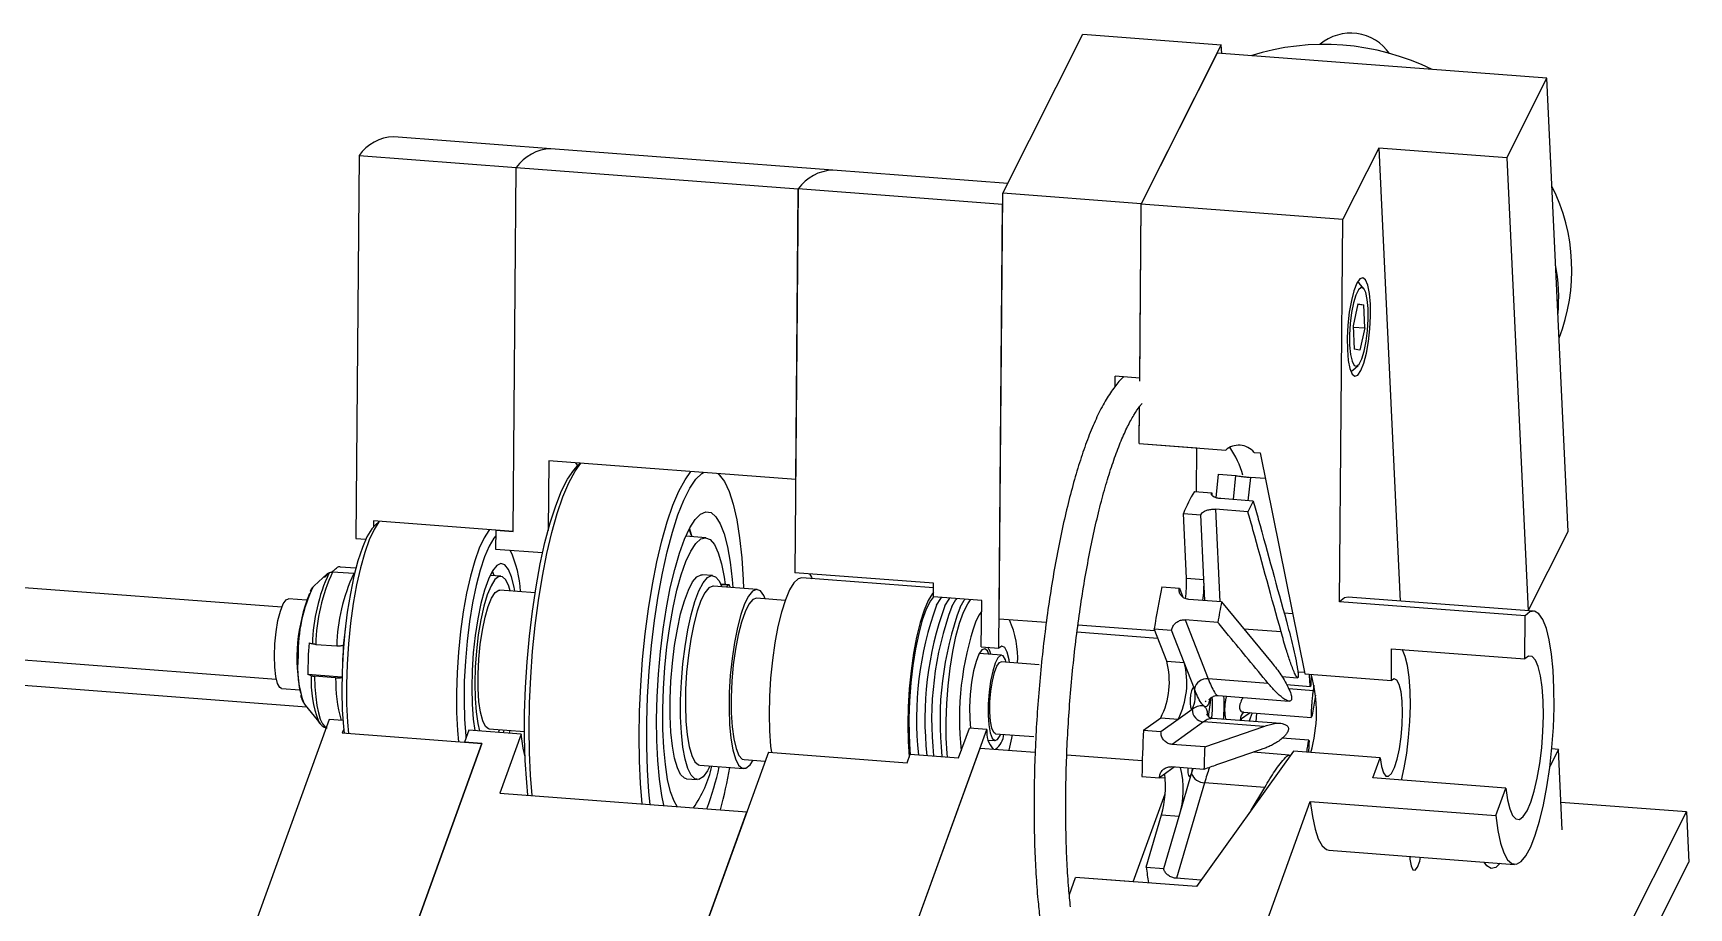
# Model space of a CAD drawing. Header units: inches. Extents: x 0.7 to 15.2, y 1.4 to 8.9.
# Drawn here: x 7.95 to 15.2, y 4.91 to 8.74 of the extents above; entities that cross this region are included whole.
import ezdxf

# ---------------------------------------------------------------- set-up
doc = ezdxf.new("R2010")
doc.units = ezdxf.units.IN
doc.header["$MEASUREMENT"] = 0

msp = doc.modelspace()

# ---------------------------------------------------------------- linework, layer by layer
at = {"color": 7, "linetype": 'Continuous', "lineweight": 25}
for p, q in [((12.1934, 8.0402), (12.5438, 8.7364)), ((12.5438, 8.7364), (13.1509, 8.6902)), ((13.1509, 8.6902), (12.8006, 7.9941)), ((13.1325, 8.6537), (12.8006, 7.9941)), ((14.5767, 8.544), (13.1325, 8.6537)), ((13.1527, 8.6522), (13.1509, 8.6902)), ((14.4015, 8.1958), (14.5767, 8.544)), ((14.6705, 6.558), (14.5767, 8.544)), ((10.2139, 8.2353), (9.5255, 8.2876)), ((9.3738, 8.2051), (9.3592, 6.528)), ((9.3738, 8.2051), (10.0623, 8.1528)), ((11.4492, 8.1414), (10.2139, 8.2353)), ((13.8407, 8.2384), (13.6839, 7.9269)), ((13.8407, 8.2384), (13.9343, 6.2539)), ((14.4015, 8.1958), (13.8407, 8.2384)), ((10.0484, 6.5589), (10.0623, 8.1528)), ((10.0623, 8.1528), (11.2976, 8.0589)), ((12.2151, 8.0832), (11.4492, 8.1414)), ((14.4015, 8.1958), (14.4952, 6.2113)), ((11.2976, 8.0589), (11.2829, 6.3781)), ((11.2865, 6.7865), (11.2976, 8.0589)), ((12.193, 7.9909), (11.2976, 8.0589)), ((12.1761, 6.0477), (12.193, 7.9909)), ((12.1772, 6.175), (12.1934, 8.0402)), ((12.8006, 7.9941), (12.1934, 8.0402)), ((12.7938, 7.2168), (12.8006, 7.9941)), ((12.7939, 7.2301), (12.8006, 7.9941)), ((12.8006, 7.9941), (13.6839, 7.9269)), ((13.6693, 6.2508), (13.6839, 7.9269)), ((13.7556, 7.6464), (13.7482, 7.652)), ((13.7756, 7.6219), (13.7556, 7.6464)), ((13.749, 7.5565), (13.728, 7.459)), ((13.7484, 7.554), (13.7748, 7.552)), ((13.749, 7.5565), (13.7748, 7.552)), ((13.7796, 7.45), (13.7748, 7.552)), ((13.728, 7.459), (13.7328, 7.357)), ((13.7282, 7.4539), (13.7796, 7.45)), ((13.7796, 7.45), (13.7586, 7.3525)), ((13.7586, 7.3525), (13.7328, 7.357)), ((13.7266, 7.2645), (13.75, 7.2858)), ((12.6855, 7.1939), (12.6859, 7.2384)), ((12.7939, 7.2301), (12.6859, 7.2384)), ((12.7914, 6.9435), (12.7928, 7.1055)), ((12.7914, 6.9435), (12.7927, 7.0966)), ((12.7914, 6.9435), (13.0434, 6.9243)), ((12.7914, 6.9435), (13.1707, 6.9146)), ((13.0418, 6.7325), (13.0434, 6.9243)), ((13.2955, 6.9052), (13.3205, 6.9032)), ((13.3205, 6.9032), (13.5171, 5.9344)), ((10.2042, 6.8687), (10.2015, 6.5632)), ((11.2865, 6.7865), (10.2042, 6.8687)), ((10.3443, 6.8581), (10.3306, 6.8457)), ((10.9595, 6.7979), (10.9478, 6.8122)), ((13.128, 6.7063), (13.1388, 6.8091)), ((13.1388, 6.8091), (13.2153, 6.8033)), ((13.2042, 6.6981), (13.2153, 6.8033)), ((13.3434, 6.7907), (13.2783, 6.7956)), ((13.033, 6.7332), (13.1095, 6.7273)), ((13.1095, 6.7273), (13.1099, 6.7177)), ((13.2912, 6.6914), (13.1483, 6.7023)), ((9.4365, 6.6054), (9.4362, 6.579)), ((10.0484, 6.5589), (9.4365, 6.6054)), ((9.4623, 6.6035), (9.4437, 6.5866)), ((12.9849, 6.6376), (13.0614, 6.6318)), ((12.9983, 6.3544), (12.9849, 6.6376)), ((13.0748, 6.3486), (13.0614, 6.6318)), ((13.2679, 6.645), (13.125, 6.6559)), ((9.9719, 6.5647), (9.9712, 6.4815)), ((9.9719, 6.5647), (10.0484, 6.5589)), ((10.8922, 6.5313), (10.8049, 6.5379)), ((10.8306, 6.536), (10.8192, 6.568)), ((14.4959, 6.2112), (14.6705, 6.558)), ((9.3592, 6.528), (9.403, 6.5247)), ((9.9712, 6.4815), (10.1776, 6.4659)), ((9.291, 6.4042), (9.3599, 6.3989)), ((9.9617, 6.375), (9.9572, 6.3838)), ((9.0344, 6.2263), (7.3309, 6.3558)), ((9.1764, 6.3205), (9.1725, 6.3164)), ((9.2343, 6.373), (9.1764, 6.3205)), ((9.3499, 6.374), (9.2577, 6.381)), ((9.9947, 6.3625), (9.9477, 6.3661)), ((10.9221, 6.3655), (10.8762, 6.369)), ((11.1174, 6.305), (10.9261, 6.3195)), ((10.9935, 6.3245), (10.9587, 6.3271)), ((10.9827, 6.3152), (10.9906, 6.3232)), ((11.0563, 6.3474), (11.0578, 6.3095)), ((11.8901, 6.332), (11.2829, 6.3781)), ((11.8899, 6.3112), (11.3135, 6.355)), ((11.8896, 6.2719), (11.8901, 6.332)), ((12.8907, 6.3161), (12.9672, 6.3103)), ((12.9983, 6.3544), (13.0748, 6.3486)), ((9.1431, 6.2576), (9.064, 6.2636)), ((10.1444, 6.29), (9.9901, 6.3018)), ((11.2402, 6.2561), (11.1144, 6.2657)), ((12.1013, 6.2558), (11.8896, 6.2719)), ((12.0996, 6.0535), (12.1013, 6.2558)), ((12.9672, 6.3103), (12.9823, 6.2713)), ((13.1521, 6.25), (13.0092, 6.2608)), ((13.1521, 6.25), (13.3731, 5.9822)), ((14.4817, 6.1891), (13.6693, 6.2508)), ((14.5192, 6.2095), (13.7068, 6.2712)), ((12.3842, 6.1593), (12.1772, 6.175)), ((13.1356, 6.1605), (12.9927, 6.1714)), ((12.9927, 6.1714), (13.093, 5.9128)), ((14.4801, 6), (14.4817, 6.1891)), ((12.8731, 6.0901), (12.5186, 6.1171)), ((12.8603, 6.1231), (12.5229, 6.1487)), ((12.8568, 6.1321), (12.9333, 6.1263)), ((12.9117, 5.9905), (12.8568, 6.1321)), ((12.9882, 5.9847), (12.9333, 6.1263)), ((7.307, 6.0417), (9.0106, 5.9123)), ((9.1835, 6.064), (9.2757, 6.057)), ((9.3045, 6.0592), (9.3052, 6.0596)), ((12.1884, 6.0168), (12.0906, 6.0242)), ((12.0996, 6.0535), (12.1761, 6.0477)), ((13.896, 5.9056), (13.8972, 6.0443)), ((13.8972, 6.0443), (14.4801, 6)), ((12.3535, 5.9741), (12.1861, 5.9869)), ((12.9117, 5.9905), (12.9882, 5.9847)), ((13.0329, 5.8694), (12.9882, 5.9847)), ((9.1435, 5.7894), (7.5494, 5.9105)), ((9.2985, 5.9204), (9.1497, 5.9317)), ((9.2709, 5.9175), (9.1787, 5.9245)), ((13.3566, 5.8928), (13.093, 5.9128)), ((13.4165, 5.9232), (13.485, 5.918)), ((13.4363, 5.8877), (13.5417, 5.8797)), ((13.4864, 5.9439), (13.5157, 5.9417)), ((13.5171, 5.9344), (13.896, 5.9056)), ((13.5544, 5.8606), (13.5584, 5.886)), ((9.0341, 5.871), (9.1133, 5.865)), ((9.1308, 5.8068), (9.1367, 5.7977)), ((13.112, 5.8183), (13.111, 5.834)), ((13.1369, 5.8395), (13.4479, 5.8158)), ((13.5637, 5.8419), (13.5511, 5.7623)), ((9.2429, 5.735), (8.8462, 4.6419)), ((9.1367, 5.7977), (9.2026, 5.7167)), ((9.3028, 5.7304), (9.2429, 5.735)), ((12.8102, 5.6878), (12.8856, 5.742)), ((12.8856, 5.742), (12.9621, 5.7362)), ((12.8867, 5.682), (12.9621, 5.7362)), ((12.9621, 5.7362), (13.0235, 5.7803)), ((13.0953, 5.7541), (13.0957, 5.7585)), ((13.0957, 5.7585), (13.0957, 5.7585)), ((13.4113, 5.717), (13.1126, 5.7397)), ((13.2344, 5.7343), (13.2315, 5.7307)), ((13.2481, 5.767), (13.5468, 5.7443)), ((13.3035, 5.7252), (13.3063, 5.7626)), ((13.5511, 5.7623), (13.5482, 5.7476)), ((9.3062, 5.6929), (9.3001, 5.676)), ((9.3001, 5.676), (9.912, 5.6295)), ((9.8548, 5.6885), (9.8355, 5.6354)), ((10.0843, 5.671), (9.8548, 5.6885)), ((9.9438, 5.6933), (10.0982, 5.6816)), ((9.9842, 5.6786), (9.9893, 5.6898)), ((10.0843, 5.671), (9.9905, 5.4127)), ((10.0055, 5.677), (10.0092, 5.6883)), ((10.034, 5.6864), (10.0311, 5.6751)), ((11.6734, 4.4499), (12.1237, 5.6907)), ((12.0003, 5.5673), (12.0472, 5.6965)), ((12.1237, 5.6907), (12.0472, 5.6965)), ((12.1622, 5.6728), (12.3297, 5.6601)), ((12.182, 5.6643), (12.1851, 5.6711)), ((12.8102, 5.6878), (12.8867, 5.682)), ((13.0732, 5.7244), (12.9354, 5.6255)), ((13.3368, 5.7044), (13.0732, 5.7244)), ((13.0783, 5.6147), (13.3368, 5.7044)), ((9.5346, 4.5896), (9.912, 5.6295)), ((9.912, 5.6295), (9.5427, 4.6118)), ((9.912, 5.6295), (9.8355, 5.6354)), ((11.1675, 5.5912), (10.778, 4.518)), ((11.1675, 5.5912), (11.7746, 5.5451)), ((11.6734, 4.4499), (12.0942, 5.6094)), ((12.0942, 5.6094), (12.3355, 5.5911)), ((12.1312, 5.645), (12.16, 5.6429)), ((13.0783, 5.6147), (12.9354, 5.6255)), ((13.4675, 5.5961), (13.0417, 5.0029)), ((13.4477, 5.5793), (13.2907, 5.5912)), ((13.5348, 5.6437), (13.4173, 5.6526)), ((13.8464, 5.5673), (13.4675, 5.5961)), ((14.6283, 5.6039), (14.5905, 5.5289)), ((14.6283, 5.6039), (14.5989, 5.6062)), ((14.6449, 5.2509), (14.6283, 5.6039)), ((10.8665, 5.5344), (11.0577, 5.5198)), ((11.0607, 5.5591), (11.1533, 5.552)), ((11.7746, 5.5451), (11.7885, 5.5834)), ((11.7885, 5.5834), (12.0003, 5.5673)), ((12.4742, 5.5806), (12.8047, 5.5554)), ((12.9447, 5.5263), (12.88, 5.4798)), ((13.0751, 5.5164), (12.9321, 5.5272)), ((13.8142, 5.4787), (13.8464, 5.5673)), ((10.8083, 5.4753), (10.8542, 5.4718)), ((12.8035, 5.4856), (12.88, 5.4798)), ((12.8812, 5.4807), (12.9051, 5.4789)), ((13.0779, 5.4577), (12.9552, 5.0391)), ((12.9659, 5.3117), (13.0206, 5.4984)), ((13.3415, 5.4377), (13.0779, 5.4577)), ((14.3971, 5.4344), (13.8142, 5.4787)), ((9.9905, 5.4127), (11.0728, 5.3304)), ((12.7646, 5.024), (12.9045, 5.4096)), ((13.1558, 4.3145), (13.5409, 5.3754)), ((13.2825, 5.3384), (13.3415, 5.4377)), ((13.5409, 5.3754), (14.3533, 5.3137)), ((14.3533, 5.3137), (14.3971, 5.4344)), ((15.1891, 5.33), (14.6392, 5.3718)), ((10.778, 4.518), (11.0728, 5.3304)), ((12.8222, 5.0883), (12.8894, 5.3175)), ((12.8894, 5.3175), (12.9659, 5.3117)), ((12.8987, 5.0825), (12.9659, 5.3117)), ((13.3199, 1.6161), (15.1891, 5.33)), ((15.1891, 5.33), (15.1995, 5.1094)), ((13.6225, 5.162), (14.4349, 5.1002)), ((12.8222, 5.0883), (12.8987, 5.0825)), ((13.3304, 1.3955), (15.1995, 5.1094)), ((12.4853, 4.9679), (12.5126, 5.0431)), ((12.7646, 5.024), (12.5126, 5.0431)), ((13.0417, 5.0029), (12.5126, 5.0431)), ((13.0618, 5.031), (12.9552, 5.0391))]:
    msp.add_line(p, q, dxfattribs=at)
at = {"color": 8, "linetype": 'Continuous', "lineweight": 25}
for p, q in [((13.2783, 6.7956), (13.2676, 6.6932)), ((13.125, 6.6559), (13.1441, 6.2506)), ((10.9906, 6.3232), (10.9594, 6.3255)), ((13.0792, 6.2555), (13.0748, 6.3486)), ((13.4635, 6.1985), (13.4263, 6.2013)), ((13.413, 6.1185), (13.2504, 6.1309)), ((13.5544, 5.8606), (13.4468, 5.8688)), ((13.277, 5.7648), (13.2344, 5.7343)), ((13.0206, 5.4984), (13.0273, 5.52))]:
    msp.add_line(p, q, dxfattribs=at)
at = {"color": 7, "linetype": 'Continuous', "lineweight": 25, "flags": 128}
for points in [[(13.7628, 7.2634), (13.7756, 7.2959), (13.7869, 7.3392), (13.7959, 7.3904), (13.8021, 7.446), (13.805, 7.5021), (13.8044, 7.555), (13.8003, 7.6011), (13.7931, 7.6371), (13.7832, 7.6607), (13.7713, 7.6703), (13.7582, 7.6651), (13.7448, 7.6456), (13.732, 7.6131), (13.7207, 7.5698), (13.7116, 7.5186), (13.7055, 7.463), (13.7026, 7.4069), (13.7032, 7.354), (13.7073, 7.3079), (13.7145, 7.2719), (13.7244, 7.2483), (13.7363, 7.2387), (13.7494, 7.2439), (13.7628, 7.2634)], [(13.7943, 7.5349), (13.7906, 7.5747), (13.7839, 7.6048), (13.7748, 7.6227), (13.764, 7.627), (13.7524, 7.6173), (13.7409, 7.5944), (13.7304, 7.5602), (13.7218, 7.5174), (13.7158, 7.4695), (13.7129, 7.4204), (13.7133, 7.3741), (13.717, 7.3343), (13.7236, 7.3042), (13.7327, 7.2863), (13.7435, 7.282), (13.7552, 7.2917), (13.7667, 7.3146), (13.7772, 7.3488), (13.7857, 7.3916), (13.7917, 7.4395), (13.7947, 7.4886), (13.7943, 7.5349)], [(13.7185, 7.2601), (13.7232, 7.2619), (13.7266, 7.2645)], [(10.1133, 5.4034), (10.1078, 5.4587), (10.1014, 5.5547), (10.0984, 5.6573), (10.0987, 5.7648), (10.1024, 5.8756), (10.1094, 5.9879), (10.1195, 6.0999), (10.1327, 6.21), (10.1487, 6.3162), (10.1672, 6.417), (10.188, 6.5108), (10.2108, 6.5961), (10.2351, 6.6715), (10.2607, 6.7359), (10.287, 6.7883), (10.3137, 6.8277), (10.3306, 6.8457)], [(10.132, 5.4019), (10.1245, 5.4904), (10.1198, 5.5909), (10.1184, 5.6972), (10.1203, 5.8076), (10.1254, 5.9205), (10.1339, 6.0341), (10.1454, 6.1467), (10.1598, 6.2566), (10.1769, 6.3622), (10.1965, 6.4618), (10.2182, 6.5539), (10.2417, 6.6372), (10.2667, 6.7104), (10.2928, 6.7723), (10.3195, 6.8221), (10.3457, 6.858)], [(10.3311, 6.8461), (10.3298, 6.8484), (10.323, 6.8597)], [(10.6139, 5.3653), (10.6064, 5.4538), (10.6017, 5.5543), (10.6003, 5.6606), (10.6021, 5.771), (10.6073, 5.8838), (10.6157, 5.9974), (10.6272, 6.1101), (10.6417, 6.22), (10.6588, 6.3256), (10.6784, 6.4252), (10.7001, 6.5173), (10.7236, 6.6006), (10.7486, 6.6738), (10.7746, 6.7357), (10.8014, 6.7855), (10.8276, 6.8213)], [(10.6487, 5.3627), (10.6432, 5.418), (10.6369, 5.514), (10.6338, 5.6166), (10.6342, 5.7241), (10.6378, 5.8349), (10.6448, 5.9472), (10.6549, 6.0593), (10.6681, 6.1693), (10.6841, 6.2755), (10.7026, 6.3764), (10.7235, 6.4701), (10.7462, 6.5554), (10.7706, 6.6309), (10.7961, 6.6953), (10.8224, 6.7476), (10.8492, 6.787), (10.8758, 6.813), (10.8823, 6.8172)], [(10.9453, 6.8124), (10.9515, 6.8068), (10.9739, 6.7768), (10.9943, 6.7335), (11.0124, 6.6776), (11.0278, 6.6098), (11.0404, 6.5314), (11.05, 6.4434), (11.0563, 6.3474)], [(9.4632, 6.6034), (9.4604, 6.6001), (9.439, 6.5675), (9.418, 6.5225), (9.398, 6.4661), (9.3794, 6.3997), (9.3626, 6.3247), (9.3481, 6.2429), (9.3362, 6.1563), (9.3271, 6.0669), (9.3211, 5.9768), (9.3183, 5.888), (9.3188, 5.8027), (9.3226, 5.7229), (9.3269, 5.674)], [(10.7081, 5.359), (10.6995, 5.4018), (10.689, 5.4738), (10.6817, 5.5547), (10.6775, 5.643), (10.6766, 5.7368), (10.6791, 5.8344), (10.6848, 5.9339), (10.6936, 6.0333), (10.7054, 6.1307), (10.72, 6.2243), (10.737, 6.3121), (10.7562, 6.3925), (10.7771, 6.4639), (10.7994, 6.5249), (10.8226, 6.5744), (10.8463, 6.6113), (10.8699, 6.635), (10.8932, 6.645), (10.9155, 6.641), (10.9364, 6.6233), (10.9557, 6.5921), (10.9728, 6.548), (10.9874, 6.4918), (10.9993, 6.4248), (11.0082, 6.3481), (11.0111, 6.313)], [(9.4437, 6.5866), (9.4289, 6.5699), (9.4081, 6.5351), (9.3878, 6.4881), (9.3686, 6.43), (9.3509, 6.3623), (9.3352, 6.2866), (9.3219, 6.2048), (9.3113, 6.1189), (9.3037, 6.0309), (9.2992, 5.9432), (9.2979, 5.8578), (9.3, 5.7769), (9.3053, 5.7023), (9.3082, 5.6754)], [(9.9451, 6.5668), (9.9423, 6.5635), (9.9209, 6.5309), (9.8999, 6.4859), (9.8799, 6.4295), (9.8613, 6.3631), (9.8445, 6.2881), (9.83, 6.2063), (9.8181, 6.1197), (9.809, 6.0303), (9.803, 5.9401), (9.8002, 5.8514), (9.8007, 5.7661), (9.8045, 5.6863), (9.8087, 5.6374)], [(9.9717, 6.5383), (9.9644, 6.5292), (9.9435, 6.4944), (9.9232, 6.4474), (9.904, 6.3894), (9.8863, 6.3216), (9.8707, 6.2459), (9.8574, 6.1641), (9.8467, 6.0782), (9.8391, 5.9903), (9.8346, 5.9025), (9.8334, 5.8171), (9.8354, 5.7362), (9.8407, 5.6617), (9.8416, 5.6523)], [(10.7671, 5.3537), (10.754, 5.3767), (10.7384, 5.4187), (10.7254, 5.4726), (10.7153, 5.5373), (10.7082, 5.6112), (10.7044, 5.6926), (10.7038, 5.7796), (10.7067, 5.8701), (10.7128, 5.962), (10.7221, 6.0532), (10.7342, 6.1416), (10.749, 6.2249), (10.7661, 6.3014), (10.7851, 6.3692), (10.8055, 6.4268), (10.8269, 6.4727), (10.8488, 6.5059), (10.8705, 6.5256), (10.8918, 6.5313), (10.912, 6.523), (10.9306, 6.5008), (10.9473, 6.4653), (10.9616, 6.4172), (10.9732, 6.3577), (10.9777, 6.3257)], [(10.8204, 6.5702), (10.824, 6.5593), (10.8308, 6.536)], [(10.0554, 6.2968), (10.0524, 6.3143), (10.0414, 6.3597), (10.0279, 6.3927), (10.0123, 6.4122), (9.9951, 6.4177), (9.977, 6.4088), (9.9586, 6.3859), (9.9404, 6.3498), (9.9231, 6.3017), (9.9074, 6.2433), (9.8936, 6.1765), (9.8824, 6.1035), (9.874, 6.027), (9.8688, 5.9495), (9.8669, 5.8736), (9.8685, 5.8019), (9.8734, 5.7369), (9.8804, 5.6865)], [(9.9652, 6.3647), (9.9649, 6.3655), (9.9579, 6.3849)], [(10.0355, 6.2983), (10.0296, 6.3183), (10.0166, 6.3461), (10.0018, 6.3605), (9.9856, 6.361), (9.9687, 6.3475), (9.9517, 6.3206), (9.9353, 6.2812), (9.9201, 6.231), (9.9068, 6.1717), (9.8957, 6.1058), (9.8874, 6.0357), (9.8821, 5.9642), (9.8801, 5.8939), (9.8814, 5.8276), (9.8861, 5.7679), (9.8938, 5.7169), (9.9017, 5.6849)], [(10.8083, 5.4753), (10.7986, 5.4782), (10.7822, 5.4942), (10.7678, 5.5235), (10.7556, 5.5651), (10.7461, 5.6179), (10.7396, 5.6801), (10.7364, 5.7498), (10.7364, 5.8249), (10.7396, 5.903), (10.7461, 5.9817), (10.7556, 6.0586), (10.7678, 6.1312), (10.7823, 6.1973), (10.7986, 6.2549), (10.8163, 6.3021), (10.8348, 6.3375), (10.8536, 6.36), (10.872, 6.3689), (10.8762, 6.369)], [(10.9106, 5.531), (10.8994, 5.5095), (10.8807, 5.4843), (10.8622, 5.4726), (10.8445, 5.4748), (10.8281, 5.4907), (10.8137, 5.52), (10.8015, 5.5616), (10.792, 5.6144), (10.7855, 5.6766), (10.7822, 5.7463), (10.7822, 5.8214), (10.7855, 5.8995), (10.792, 5.9782), (10.8015, 6.0551), (10.8137, 6.1277), (10.8282, 6.1938), (10.8445, 6.2514), (10.8622, 6.2986), (10.8807, 6.334), (10.8995, 6.3565), (10.9179, 6.3654), (10.9353, 6.3604), (10.9513, 6.3417), (10.9629, 6.3167)], [(10.9261, 6.3195), (10.9239, 6.3195), (10.9065, 6.3118), (10.8887, 6.2902), (10.8712, 6.2555), (10.8547, 6.2088), (10.8396, 6.152), (10.8266, 6.0871), (10.8161, 6.0164), (10.8084, 5.9424), (10.804, 5.8679), (10.8029, 5.7955), (10.8052, 5.7278), (10.8108, 5.6674), (10.8194, 5.6163), (10.8309, 5.5765), (10.8447, 5.5493), (10.8604, 5.5358), (10.8665, 5.5344)], [(10.9993, 6.3139), (10.9988, 6.3159), (10.9979, 6.3189), (10.9969, 6.3213), (10.9958, 6.3231), (10.9946, 6.3241), (10.9933, 6.3245), (10.992, 6.3242), (10.9906, 6.3232)], [(11.3135, 6.355), (11.2975, 6.3509), (11.2786, 6.3334), (11.2597, 6.3025), (11.2414, 6.2594), (11.2242, 6.2053), (11.2087, 6.1419), (11.1953, 6.0711), (11.1844, 5.9949), (11.1764, 5.9159), (11.1716, 5.8363), (11.1699, 5.7585), (11.1716, 5.685), (11.1766, 5.618), (11.1799, 5.5903)], [(11.3472, 6.3732), (11.3552, 6.3586), (11.3584, 6.3516)], [(9.0341, 5.871), (9.0264, 5.8748), (9.0162, 5.8924), (9.0085, 5.923), (9.0037, 5.9642), (9.0024, 6.0132), (9.0045, 6.0661), (9.0099, 6.1191), (9.0182, 6.1682), (9.0288, 6.2099), (9.0409, 6.241)], [(9.0409, 6.241), (9.0536, 6.2592), (9.064, 6.2636)], [(9.9438, 5.6933), (9.9411, 5.6938), (9.9271, 5.7046), (9.9151, 5.7292), (9.9054, 5.7663), (9.8987, 5.8142), (9.8951, 5.8707), (9.8949, 5.9331), (9.898, 5.9985), (9.9044, 6.0639), (9.9137, 6.1262), (9.9255, 6.1825), (9.9392, 6.2301), (9.9542, 6.2668)], [(9.9542, 6.2668), (9.9699, 6.291), (9.9853, 6.3014), (9.9901, 6.3018)], [(11.153, 6.2628), (11.1463, 6.2781), (11.1315, 6.2985), (11.1151, 6.305), (11.0977, 6.2973), (11.08, 6.2757), (11.0625, 6.2409), (11.0459, 6.1943), (11.0308, 6.1375), (11.0178, 6.0726), (11.0073, 6.0018), (10.9997, 5.9279), (10.9952, 5.8533), (10.9942, 5.7809), (10.9964, 5.7133), (11.002, 5.6528), (11.0107, 5.6018), (11.0221, 5.5619), (11.0359, 5.5348), (11.0516, 5.5212), (11.0686, 5.5219), (11.0862, 5.5366), (11.0993, 5.5561)], [(11.1144, 6.2657), (11.0982, 6.26), (11.0812, 6.2402), (11.0645, 6.2069), (11.0487, 6.1615), (11.0345, 6.106), (11.0224, 6.0425), (11.013, 5.9737), (11.0067, 5.9024), (11.0037, 5.8315), (11.0041, 5.7639), (11.0079, 5.7024), (11.015, 5.6495), (11.0251, 5.6074), (11.0377, 5.5777), (11.0524, 5.5617), (11.0607, 5.5591)], [(11.8897, 6.2921), (11.8857, 6.2872), (11.8668, 6.2564), (11.8485, 6.2133), (11.8313, 6.1592), (11.8158, 6.0958), (11.8024, 6.0249), (11.7916, 5.9488), (11.7836, 5.8697), (11.7787, 5.7901), (11.7771, 5.7124), (11.7788, 5.6389), (11.7837, 5.5718), (11.7839, 5.5705)], [(11.8896, 6.2719), (11.8769, 6.2545), (11.8586, 6.2181), (11.8411, 6.1699), (11.8251, 6.1115), (11.8111, 6.0448), (11.7994, 5.9718), (11.7906, 5.895), (11.7848, 5.8167), (11.7822, 5.7396), (11.783, 5.6662), (11.7871, 5.5986), (11.7885, 5.5834)], [(11.9035, 6.2352), (11.922, 6.2652), (11.9254, 6.2692)], [(11.9402, 6.2324), (11.9587, 6.2624), (11.9621, 6.2664)], [(11.9697, 6.2301), (11.9883, 6.2602), (11.9916, 6.2642)], [(12.0065, 6.2273), (12.025, 6.2574), (12.0284, 6.2614)], [(13.7068, 6.2712), (13.6903, 6.2678), (13.6693, 6.2508)], [(14.3533, 5.3137), (14.3622, 5.2484), (14.374, 5.1934), (14.3885, 5.1502), (14.4052, 5.12), (14.4238, 5.1034), (14.4437, 5.1009), (14.4645, 5.1126), (14.4856, 5.1381), (14.5065, 5.1769), (14.5266, 5.2279), (14.5455, 5.2898), (14.5626, 5.3611), (14.5775, 5.4399), (14.5899, 5.5241), (14.5994, 5.6117), (14.6057, 5.7004), (14.6088, 5.788), (14.6085, 5.8721), (14.6048, 5.9507), (14.5979, 6.0217), (14.5878, 6.0834), (14.575, 6.134), (14.5596, 6.1725), (14.5421, 6.1976), (14.523, 6.2089), (14.5027, 6.2061), (14.4817, 6.1891)], [(9.3137, 6.1403), (9.3092, 6.1057), (9.3045, 6.0592)], [(12.1332, 6.021), (12.1262, 6.0356), (12.1146, 6.0449), (12.1019, 6.0399), (12.0889, 6.021), (12.0765, 5.9894), (12.0656, 5.9474), (12.0568, 5.8978), (12.0508, 5.8439), (12.048, 5.7894), (12.0486, 5.7381), (12.0522, 5.6961)], [(12.1406, 6.0204), (12.1362, 6.0352), (12.1287, 6.0513)], [(12.2228, 5.9841), (12.2209, 5.9962), (12.2127, 6.0294), (12.202, 6.0498), (12.1895, 6.056), (12.1761, 6.0477)], [(13.94, 5.4692), (13.9523, 5.5228), (13.9633, 5.5871), (13.9718, 5.6557), (13.9772, 5.726), (13.9794, 5.7952), (13.9784, 5.8608), (13.9741, 5.9201), (13.9668, 5.971), (13.9566, 6.0113), (13.9441, 6.0397), (13.9434, 6.0408)], [(12.209, 5.9851), (12.2055, 5.9964), (12.1958, 6.0131), (12.1845, 6.0163), (12.1724, 6.0056), (12.1605, 5.9819), (12.1496, 5.9469), (12.1405, 5.9033), (12.1339, 5.8542), (12.1303, 5.8032), (12.1299, 5.7543), (12.1329, 5.7109), (12.1389, 5.6764), (12.1475, 5.6533), (12.1581, 5.6432), (12.1699, 5.647), (12.182, 5.6643), (12.182, 5.6643)], [(12.1622, 5.6728), (12.154, 5.6782), (12.1456, 5.697), (12.1398, 5.7276), (12.137, 5.7673), (12.1375, 5.8126), (12.1413, 5.8593), (12.148, 5.9035), (12.1571, 5.9411), (12.1676, 5.9688)], [(12.1676, 5.9688), (12.1787, 5.9842), (12.1861, 5.9869)], [(14.3971, 5.4344), (14.4044, 5.3835), (14.4145, 5.343), (14.427, 5.3145), (14.4415, 5.2991), (14.4573, 5.2974), (14.4739, 5.3095), (14.4906, 5.3348), (14.5068, 5.3725), (14.5218, 5.421), (14.5351, 5.4785), (14.5462, 5.5428), (14.5546, 5.6114), (14.5601, 5.6817), (14.5623, 5.751), (14.5613, 5.8165), (14.557, 5.8758), (14.5496, 5.9267), (14.5395, 5.967), (14.5269, 5.9954), (14.5125, 6.0106), (14.4967, 6.0122), (14.4801, 6)], [(13.8464, 5.5673), (13.8524, 5.529), (13.861, 5.5016), (13.8719, 5.487), (13.8841, 5.486), (13.897, 5.4987), (13.9097, 5.5243), (13.9215, 5.5611), (13.9314, 5.6068), (13.939, 5.6585), (13.9437, 5.7127), (13.9452, 5.7661), (13.9435, 5.8152), (13.9385, 5.8568), (13.9307, 5.8883), (13.9206, 5.9076), (13.9088, 5.9135), (13.896, 5.9056)], [(13.0329, 5.8694), (13.0289, 5.8743), (13.0243, 5.8709), (13.0198, 5.86), (13.0162, 5.8434), (13.0142, 5.8239), (13.014, 5.8049), (13.0158, 5.7898), (13.0191, 5.7811), (13.0235, 5.7803)], [(13.1093, 5.7405), (13.1121, 5.7774), (13.112, 5.8183)], [(13.2407, 5.73), (13.2388, 5.7335), (13.2344, 5.7343)], [(13.2855, 5.7642), (13.2767, 5.7404), (13.2733, 5.7275)], [(9.2026, 5.7167), (9.1971, 5.7246), (9.1954, 5.7278)], [(10.1007, 5.5711), (10.0927, 5.6097), (10.0843, 5.671)], [(12.2349, 5.6673), (12.2322, 5.6535), (12.2199, 5.5999)], [(13.0041, 5.5218), (13.004, 5.5186), (13.0049, 5.5012), (13.0075, 5.489), (13.0115, 5.4841), (13.0161, 5.4875), (13.0206, 5.4984)], [(13.0206, 5.4984), (13.0234, 5.5105), (13.0249, 5.5202)], [(13.5409, 5.3754), (13.5498, 5.3101), (13.5616, 5.2551), (13.576, 5.2119), (13.5928, 5.1817), (13.6113, 5.1651), (13.6225, 5.162)], [(13.9764, 5.1351), (13.9775, 5.1225), (13.9826, 5.0934), (13.9905, 5.077), (14.0002, 5.0753), (14.0105, 5.0885)], [(14.0105, 5.0885), (14.0202, 5.115), (14.0242, 5.1314)], [(14.3731, 5.1049), (14.3534, 5.0869), (14.3334, 5.0828), (14.3147, 5.0938), (14.3026, 5.1103)]]:
    msp.add_lwpolyline(points, dxfattribs=at)
at = {"color": 8, "linetype": 'Continuous', "lineweight": 25, "flags": 128}
for points in [[(11.9517, 5.571), (11.9503, 5.5862), (11.9462, 5.6538), (11.9454, 5.7272), (11.948, 5.8043), (11.9538, 5.8826), (11.9626, 5.9594), (11.9743, 6.0324), (11.9883, 6.0991), (12.0043, 6.1575), (12.0218, 6.2057), (12.0401, 6.2421), (12.0528, 6.2595)], [(12.1009, 6.2078), (12.0902, 6.1932), (12.0758, 6.1656)], [(9.1787, 5.9245), (9.1803, 5.8779), (9.1836, 5.8349), (9.1887, 5.7965), (9.1953, 5.7636), (9.2033, 5.7367), (9.2126, 5.7166), (9.223, 5.7036), (9.2299, 5.6992)]]:
    msp.add_lwpolyline(points, dxfattribs=at)
at = {"color": 7, "linetype": 'Continuous', "lineweight": 25}
for centre, radius, start, end in [((13.7177, 8.535), 0.2067, 34.36898, 130.3147), ((13.6018, 7.6198), 1.0722, 63.83378, 107.47606), ((9.5309, 8.0969), 0.1907, 91.63058, 145.4608), ((10.2193, 8.0446), 0.1907, 91.63058, 145.4608), ((10.2197, 8.0439), 0.1914, 91.74463, 145.34675), ((11.4551, 7.95), 0.1914, 91.74463, 145.34675), ((13.8705, 7.7034), 0.8163, 338.58885, 26.81475), ((13.825, 7.5801), 0.8041, 354.74658, 10.65701), ((12.8656, 6.7005), 0.3943, 15.35948, 35.08949), ((13.5877, 6.3941), 0.6501, 148.56734, 158.00232), ((13.8621, 6.375), 0.6527, 151.00304, 155.56662), ((9.595, 6.2727), 0.4858, 2.61917, 24.81661), ((9.9593, 6.0441), 0.7908, 155.24928, 178.38871), ((9.9885, 6.0426), 0.8053, 155.15544, 178.48255), ((9.2568, 6.3426), 0.0382, 97.18736, 158.00115), ((10.0807, 6.0356), 0.8053, 155.15544, 178.48255), ((16.3053, 5.5928), 3.4904, 168.04007, 171.11167), ((12.4426, 6.3325), 0.5561, 352.90749, 2.25674), ((12.5189, 6.3267), 0.5563, 352.71566, 2.25622), ((9.8621, 6.0031), 0.7609, 158.13852, 191.63358), ((16.5842, 5.5723), 3.4984, 168.83117, 170.32057), ((13.2598, 5.7391), 1.4442, 159.91151, 186.29718), ((13.2966, 5.7363), 1.4442, 159.91151, 186.29718), ((13.3261, 5.7341), 1.4442, 159.91151, 186.29718), ((13.3628, 5.7313), 1.4442, 159.91151, 186.29718), ((11.8187, 5.9978), 0.4403, 357.86006, 23.23327), ((13.2981, 5.7394), 1.2944, 160.77838, 186.27351), ((10.5169, 5.9545), 1.3674, 175.10727, 180.95561), ((10.7293, 5.9394), 1.4291, 175.17522, 178.2954), ((12.5724, 5.9005), 0.351, 333.15531, 14.85583), ((12.6489, 5.8947), 0.351, 333.15531, 14.85583), ((13.0879, 5.8565), 0.0565, 84.85818, 166.82646), ((12.9536, 5.7653), 0.6145, 343.46116, 15.70401), ((12.9112, 5.8371), 0.1259, 333.15531, 14.85583), ((13.0955, 5.8045), 0.0161, 133.96419, 156.61483), ((13.6824, 5.7165), 0.5883, 168.81307, 176.99404), ((12.5808, 5.7998), 0.5831, 353.72977, 3.70763), ((13.0779, 5.7786), 0.0544, 178.2427, 264.99749), ((12.2326, 5.679), 0.1095, 173.8756, 222.22768), ((12.105, 5.6796), 0.0944, 307.06657, 354.15154), ((17.2188, 5.4405), 4.4155, 176.78831, 179.41398), ((17.4987, 5.4189), 4.4247, 177.46441, 178.73788), ((10.4471, 5.6321), 0.483, 324.01645, 347.83997), ((9.7072, 5.7973), 1.2731, 339.13365, 347.78377), ((8.6246, 5.9637), 2.4139, 345.00947, 349.51379), ((12.6143, 5.4283), 0.3704, 341.65669, 15.00625), ((12.4146, 5.4447), 0.4916, 345.00346, 6.06087), ((13.0778, 5.5182), 0.0606, 199.14477, 270.05775), ((14.6854, 5.3086), 1.8762, 186.74367, 188.88388)]:
    msp.add_arc(centre, radius, start, end, dxfattribs=at)
at = {"color": 8, "linetype": 'Continuous', "lineweight": 25}
for centre, radius, start, end in [((9.7506, 6.0336), 0.6436, 153.93123, 181.74807), ((9.5654, 5.9611), 0.4611, 173.42352, 199.54892), ((9.667, 5.9042), 0.5036, 177.40826, 200.50015), ((9.9142, 5.9062), 0.6434, 178.98955, 195.7978), ((13.2846, 5.7329), 0.0502, 137.32174, 178.42161)]:
    msp.add_arc(centre, radius, start, end, dxfattribs=at)
at = {"color": 7, "linetype": 'Continuous', "lineweight": 25}
msp.add_ellipse((13.2325, 6.8479), major_axis=(-0.0573, 0.0707), ratio=0.934539, start_param=4.765301, end_param=6.354407, dxfattribs=at)
for points, knots in [([(12.7234, 7.2355), (12.7228, 7.235), (12.7083, 7.2238), (12.6831, 7.1922), (12.6461, 7.1386), (12.6106, 7.0714), (12.5767, 6.994), (12.5448, 6.9074), (12.5146, 6.8123), (12.4863, 6.7092), (12.4599, 6.5989), (12.4355, 6.4821), (12.4133, 6.3598), (12.3935, 6.2328), (12.3761, 6.1023), (12.3614, 5.9692), (12.3493, 5.8346), (12.3401, 5.6997), (12.3338, 5.5656), (12.3305, 5.4333), (12.3301, 5.304), (12.3327, 5.1787), (12.3384, 5.0586), (12.3459, 4.9539), (12.3529, 4.8928), (12.3558, 4.8669)], [0, 0, 0, 0, 0.001923, 0.045717, 0.093672, 0.142182, 0.189808, 0.236702, 0.283103, 0.329176, 0.375029, 0.420731, 0.466327, 0.511849, 0.557321, 0.60276, 0.64818, 0.693593, 0.739009, 0.784437, 0.82989, 0.875381, 0.920929, 0.966558, 1, 1, 1, 1]), ([(12.4904, 4.9137), (12.4877, 4.9403), (12.4815, 5.0013), (12.475, 5.1053), (12.4705, 5.2229), (12.4689, 5.3459), (12.4702, 5.4729), (12.4744, 5.6028), (12.4815, 5.7343), (12.4914, 5.8663), (12.5041, 5.9976), (12.5193, 6.127), (12.537, 6.2532), (12.5571, 6.3752), (12.5792, 6.4918), (12.6031, 6.6018), (12.6287, 6.7043), (12.6556, 6.7983), (12.6835, 6.8828), (12.7119, 6.9568), (12.7403, 7.0197), (12.7678, 7.0699), (12.7899, 7.1033), (12.8009, 7.1152), (12.8044, 7.119)], [0, 0, 0, 0, 0.036681, 0.083905, 0.13127, 0.178734, 0.226269, 0.273853, 0.321468, 0.369099, 0.416735, 0.46436, 0.511959, 0.559519, 0.607021, 0.654443, 0.701752, 0.748906, 0.795843, 0.842475, 0.88867, 0.934241, 0.978939, 1, 1, 1, 1]), ([(13.2153, 6.8033), (13.2172, 6.803), (13.221, 6.8023), (13.2334, 6.8004), (13.249, 6.7984), (13.2649, 6.7967), (13.2745, 6.796), (13.2783, 6.7956)], [0, 0, 0, 0, 0.21535, 0.430729, 0.645438, 0.859688, 1, 1, 1, 1]), ([(13.1483, 6.7023), (13.1427, 6.703), (13.1314, 6.7044), (13.1182, 6.7093), (13.1098, 6.7157), (13.1071, 6.722), (13.1088, 6.7258), (13.1095, 6.7273)], [0, 0, 0, 0, 0.214128, 0.428255, 0.6424, 0.856729, 1, 1, 1, 1]), ([(13.2912, 6.6914), (13.2985, 6.6651), (13.347, 6.4896), (13.3953, 6.3141), (13.4364, 6.165)], [0, 0, 0, 0, 0.150373, 1, 1, 1, 1]), ([(13.0614, 6.6318), (13.0633, 6.635), (13.0672, 6.6414), (13.0797, 6.6491), (13.0956, 6.6543), (13.1115, 6.6564), (13.1211, 6.656), (13.125, 6.6559)], [0, 0, 0, 0, 0.21535, 0.430729, 0.645438, 0.859688, 1, 1, 1, 1]), ([(13.413, 6.1185), (13.3719, 6.2676), (13.3236, 6.4431), (13.2752, 6.6186), (13.2679, 6.645)], [0, 0, 0, 0, 0.8496268, 1, 1, 1, 1]), ([(9.2547, 6.3801), (9.2586, 6.3838), (9.2652, 6.3899), (9.2717, 6.396), (9.2744, 6.3984)], [0, 0, 0, 0, 0.594656, 1, 1, 1, 1]), ([(9.291, 6.4042), (9.2898, 6.4042), (9.286, 6.4043), (9.28, 6.4027), (9.2762, 6.3998), (9.2744, 6.3984)], [0, 0, 0, 0, 0.198383, 0.621602, 1, 1, 1, 1]), ([(9.1713, 6.3142), (9.1692, 6.3122), (9.1644, 6.3076), (9.161, 6.3004), (9.1591, 6.2963)], [0, 0, 0, 0, 0.43743, 1, 1, 1, 1]), ([(9.2411, 6.3752), (9.2384, 6.3728), (9.2319, 6.3667), (9.2253, 6.3606), (9.2214, 6.357)], [0, 0, 0, 0, 0.405344, 1, 1, 1, 1]), ([(9.2411, 6.3752), (9.2416, 6.3756), (9.244, 6.3777), (9.2483, 6.38), (9.2537, 6.3811), (9.2565, 6.381), (9.2577, 6.381)], [0, 0, 0, 0, 0.100141, 0.534399, 0.801764, 1, 1, 1, 1]), ([(13.0092, 6.2608), (13.0035, 6.2618), (12.9922, 6.2637), (12.9784, 6.2728), (12.9691, 6.2852), (12.9656, 6.2985), (12.9667, 6.3069), (12.9672, 6.3103)], [0, 0, 0, 0, 0.214128, 0.428255, 0.6424, 0.856729, 1, 1, 1, 1]), ([(12.9333, 6.1263), (12.9348, 6.1318), (12.9377, 6.1429), (12.949, 6.1569), (12.9639, 6.1669), (12.9793, 6.1716), (12.9889, 6.1714), (12.9927, 6.1714)], [0, 0, 0, 0, 0.21535, 0.430729, 0.645438, 0.859688, 1, 1, 1, 1]), ([(13.3566, 5.8928), (13.2988, 5.9629), (13.2252, 6.0521), (13.1515, 6.1414), (13.1356, 6.1605)], [0, 0, 0, 0, 0.7853188, 1, 1, 1, 1]), ([(13.4364, 6.165), (13.445, 6.133), (13.4623, 6.0694), (13.4784, 5.9959), (13.4857, 5.9506), (13.4873, 5.9378), (13.4878, 5.9285), (13.4877, 5.9232), (13.4872, 5.9205), (13.4866, 5.9188), (13.4856, 5.9178), (13.4837, 5.9182), (13.4789, 5.9236), (13.4714, 5.9389), (13.4622, 5.9617), (13.4499, 5.9958), (13.4372, 6.035), (13.424, 6.0791), (13.4167, 6.1054), (13.413, 6.1185)], [0, 0, 0, 0, 0.204226, 0.407123, 0.436576, 0.464618, 0.479436, 0.489708, 0.496775, 0.500069, 0.507054, 0.51605, 0.532339, 0.585539, 0.646772, 0.707919, 0.830252, 0.915065, 1, 1, 1, 1]), ([(9.1544, 6.0711), (9.1573, 6.0702), (9.1621, 6.0686), (9.1668, 6.067), (9.1688, 6.0664)], [0, 0, 0, 0, 0.594656, 1, 1, 1, 1]), ([(9.1835, 6.064), (9.1823, 6.0641), (9.1786, 6.0644), (9.1731, 6.0652), (9.1702, 6.066), (9.1688, 6.0664)], [0, 0, 0, 0, 0.198383, 0.621602, 1, 1, 1, 1]), ([(9.3045, 6.0592), (9.304, 6.0589), (9.3026, 6.0582), (9.2987, 6.0574), (9.2929, 6.0568), (9.2862, 6.0565), (9.2799, 6.0567), (9.2765, 6.0569), (9.2757, 6.057)], [0, 0, 0, 0, 0.1449025, 0.367068, 0.5110989, 0.7221651, 0.9333348, 1, 1, 1, 1]), ([(13.3731, 5.9822), (13.3864, 5.9658), (13.4129, 5.933), (13.441, 5.8843), (13.4559, 5.8486), (13.4588, 5.8351), (13.4593, 5.8298), (13.4591, 5.8253), (13.4584, 5.8219), (13.4569, 5.8189), (13.453, 5.8155), (13.4464, 5.8155), (13.4351, 5.8193), (13.421, 5.8283), (13.4045, 5.8418), (13.3883, 5.8573), (13.3723, 5.8742), (13.3618, 5.8866), (13.3566, 5.8928)], [0, 0, 0, 0, 0.204253, 0.407176, 0.467505, 0.479237, 0.49107, 0.497783, 0.504529, 0.512323, 0.525054, 0.561496, 0.601388, 0.681149, 0.760796, 0.840422, 0.920161, 1, 1, 1, 1]), ([(9.164, 5.9269), (9.162, 5.9276), (9.1573, 5.9291), (9.1525, 5.9307), (9.1497, 5.9317)], [0, 0, 0, 0, 0.405344, 1, 1, 1, 1]), ([(9.164, 5.9269), (9.1643, 5.9268), (9.1661, 5.9263), (9.1698, 5.9255), (9.1747, 5.9249), (9.1775, 5.9246), (9.1787, 5.9245)], [0, 0, 0, 0, 0.100141, 0.534399, 0.801764, 1, 1, 1, 1]), ([(9.2709, 5.9175), (9.2729, 5.9174), (9.2774, 5.9171), (9.2836, 5.9171), (9.2898, 5.9175), (9.2952, 5.9181), (9.2985, 5.919), (9.2995, 5.9196), (9.2997, 5.9197)], [0, 0, 0, 0, 0.157492, 0.365521, 0.489337, 0.706863, 0.924262, 1, 1, 1, 1]), ([(13.5449, 5.9323), (13.5445, 5.918), (13.544, 5.8971), (13.5427, 5.8814), (13.5417, 5.8794), (13.5413, 5.88), (13.5408, 5.8821), (13.5404, 5.8849), (13.5399, 5.8895), (13.539, 5.8997), (13.5381, 5.9148), (13.5376, 5.9267), (13.5374, 5.9329)], [0, 0, 0, 0, 0.404713, 0.590438, 0.626555, 0.662985, 0.683652, 0.704417, 0.728413, 0.767607, 0.879794, 1, 1, 1, 1]), ([(9.1173, 5.8417), (9.1177, 5.8398), (9.1204, 5.8267), (9.125, 5.8181), (9.129, 5.8108)], [0, 0, 0, 0, 0.150127, 1, 1, 1, 1]), ([(13.076, 5.7928), (13.0714, 5.7975), (13.0557, 5.8136), (13.0423, 5.8463), (13.0329, 5.8694)], [0, 0, 0, 0, 0.292025, 1, 1, 1, 1]), ([(13.097, 5.8202), (13.0969, 5.8201), (13.0968, 5.8198), (13.0984, 5.8229), (13.1041, 5.8296), (13.1175, 5.8379), (13.1309, 5.8407), (13.1367, 5.8394), (13.1369, 5.8394)], [0, 0, 0, 0, 0.0431634, 0.1768293, 0.3745534, 0.6491723, 0.9939092, 1, 1, 1, 1]), ([(13.5469, 5.747), (13.5466, 5.7462), (13.5461, 5.7448), (13.5459, 5.75), (13.546, 5.7569), (13.546, 5.7605), (13.5462, 5.7645), (13.5463, 5.7683), (13.5465, 5.7731), (13.5468, 5.7816), (13.5474, 5.7912), (13.5482, 5.8047), (13.5493, 5.8181), (13.5506, 5.8314), (13.5519, 5.8427), (13.5531, 5.8525), (13.5539, 5.8579), (13.5544, 5.8606)], [0, 0, 0, 0, 0.1182766, 0.2080051, 0.225454, 0.2430541, 0.2530389, 0.2630711, 0.2746644, 0.2935998, 0.3478004, 0.4071337, 0.5257637, 0.6442256, 0.7626556, 0.8812536, 1, 1, 1, 1]), ([(9.1935, 5.7319), (9.1943, 5.73), (9.1986, 5.7195), (9.2095, 5.7078), (9.2244, 5.6994), (9.2327, 5.6981), (9.2336, 5.698)], [0, 0, 0, 0, 0.104324, 0.562972, 0.952275, 1, 1, 1, 1]), ([(13.0235, 5.7803), (13.0313, 5.7851), (13.0468, 5.7947), (13.0644, 5.7986), (13.0738, 5.7939), (13.076, 5.7928)], [0, 0, 0, 0, 0.432874, 0.8699438, 1, 1, 1, 1]), ([(13.111, 5.7404), (13.1103, 5.7402), (13.1088, 5.7399), (13.0966, 5.7443), (13.0881, 5.755), (13.0878, 5.7561), (13.0877, 5.7565)], [0, 0, 0, 0, 0.246117, 0.550705, 0.849817, 1, 1, 1, 1]), ([(13.2447, 5.7669), (13.2443, 5.7668), (13.2432, 5.7664), (13.247, 5.7664), (13.2496, 5.7664)], [0, 0, 0, 0, 0.300013, 1, 1, 1, 1]), ([(12.9354, 5.6255), (12.9297, 5.6265), (12.9182, 5.6286), (12.9032, 5.6388), (12.8922, 5.6529), (12.8868, 5.6682), (12.8867, 5.6781), (12.8867, 5.682)], [0, 0, 0, 0, 0.214128, 0.428255, 0.6424, 0.856729, 1, 1, 1, 1]), ([(13.3368, 5.7044), (13.3524, 5.7096), (13.3836, 5.7199), (13.4186, 5.7188), (13.4386, 5.7094), (13.4434, 5.7021), (13.4448, 5.6984), (13.4452, 5.6943), (13.445, 5.6905), (13.4439, 5.6858), (13.4405, 5.6775), (13.434, 5.6684), (13.4223, 5.6558), (13.4069, 5.6434), (13.3886, 5.6314), (13.3702, 5.6214), (13.3519, 5.6129), (13.3397, 5.6084), (13.3336, 5.6061)], [0, 0, 0, 0, 0.204253, 0.407176, 0.467505, 0.479237, 0.49107, 0.497783, 0.504529, 0.512323, 0.525054, 0.561496, 0.601388, 0.681149, 0.760796, 0.840422, 0.920161, 1, 1, 1, 1]), ([(13.3336, 5.6061), (13.2659, 5.5826), (13.1798, 5.5527), (13.0936, 5.5228), (13.0751, 5.5164)], [0, 0, 0, 0, 0.7853237, 1, 1, 1, 1]), ([(13.5261, 5.5916), (13.5262, 5.5926), (13.527, 5.5995), (13.5286, 5.6108), (13.5306, 5.6239), (13.5315, 5.6291), (13.5322, 5.6336), (13.5329, 5.6369), (13.5335, 5.64), (13.5344, 5.6436), (13.535, 5.6441), (13.5354, 5.6411), (13.5352, 5.6332), (13.5346, 5.621), (13.5338, 5.607), (13.533, 5.5964), (13.5326, 5.5911)], [0, 0, 0, 0, 0.019274, 0.134794, 0.157258, 0.179917, 0.192772, 0.205687, 0.220613, 0.244991, 0.31477, 0.391158, 0.543886, 0.696397, 0.848868, 1, 1, 1, 1]), ([(12.88, 5.4798), (12.8806, 5.4855), (12.8819, 5.4969), (12.891, 5.5117), (12.9043, 5.5223), (12.9188, 5.5274), (12.9284, 5.5273), (12.9321, 5.5272)], [0, 0, 0, 0, 0.21535, 0.430729, 0.645438, 0.859688, 1, 1, 1, 1]), ([(13.3415, 5.4377), (13.3562, 5.4622), (13.3856, 5.5113), (13.4206, 5.5577), (13.4418, 5.578), (13.4476, 5.5796), (13.4495, 5.5789), (13.4506, 5.5768), (13.4509, 5.5747), (13.4507, 5.5731), (13.4507, 5.5727)], [0, 0, 0, 0, 0.402725, 0.802828, 0.921778, 0.944909, 0.968241, 0.981478, 0.994777, 1, 1, 1, 1]), ([(12.9552, 5.0391), (12.9494, 5.0399), (12.9377, 5.0416), (12.9214, 5.0495), (12.9085, 5.0603), (12.9009, 5.0719), (12.8993, 5.0795), (12.8987, 5.0825)], [0, 0, 0, 0, 0.214128, 0.428255, 0.6424, 0.856729, 1, 1, 1, 1])]:
    msp.add_open_spline(points, degree=3, knots=knots, dxfattribs=at)
at = {"color": 8, "linetype": 'Continuous', "lineweight": 25}
for points, knots in [([(13.093, 5.9128), (13.102, 5.8923), (13.1152, 5.8625), (13.1305, 5.8394), (13.1364, 5.8399), (13.1369, 5.8399)], [0, 0, 0, 0, 0.6658942, 0.9670688, 1, 1, 1, 1]), ([(13.1, 5.8237), (13.0993, 5.8205), (13.0974, 5.8107), (13.0924, 5.7982), (13.0858, 5.7902), (13.0802, 5.7904), (13.077, 5.7922), (13.076, 5.7928)], [0, 0, 0, 0, 0.103038, 0.309461, 0.589321, 0.866351, 1, 1, 1, 1]), ([(13.1728, 5.7352), (13.1717, 5.738), (13.1693, 5.7439), (13.1673, 5.76), (13.1666, 5.78), (13.168, 5.8022), (13.1706, 5.8225), (13.1732, 5.8324), (13.1743, 5.8366)], [0, 0, 0, 0, 0.160127, 0.334159, 0.506437, 0.686811, 0.866819, 1, 1, 1, 1]), ([(13.2466, 5.8311), (13.2437, 5.8269), (13.2393, 5.8205), (13.2343, 5.8077), (13.2319, 5.7991), (13.231, 5.7929), (13.2308, 5.7888), (13.2309, 5.785), (13.2317, 5.7799), (13.2358, 5.7703), (13.2417, 5.7669), (13.2468, 5.7679), (13.2481, 5.7681)], [0, 0, 0, 0, 0.224565, 0.337588, 0.404019, 0.432281, 0.454672, 0.477355, 0.508986, 0.584275, 0.895895, 1, 1, 1, 1]), ([(13.1125, 5.7387), (13.1068, 5.7386), (13.0939, 5.7384), (13.0806, 5.7294), (13.0732, 5.7244)], [0, 0, 0, 0, 0.446186, 1, 1, 1, 1]), ([(13.076, 5.7928), (13.0786, 5.7905), (13.0832, 5.7865), (13.0882, 5.7734), (13.0896, 5.761), (13.0901, 5.7562)], [0, 0, 0, 0, 0.439684, 0.78396, 1, 1, 1, 1]), ([(13.0988, 5.5246), (13.0986, 5.5239), (13.0913, 5.5041), (13.0844, 5.4804), (13.0779, 5.4577)], [0, 0, 0, 0, 0.03819, 1, 1, 1, 1])]:
    msp.add_open_spline(points, degree=3, knots=knots, dxfattribs=at)

doc.saveas('drawing.dxf')
